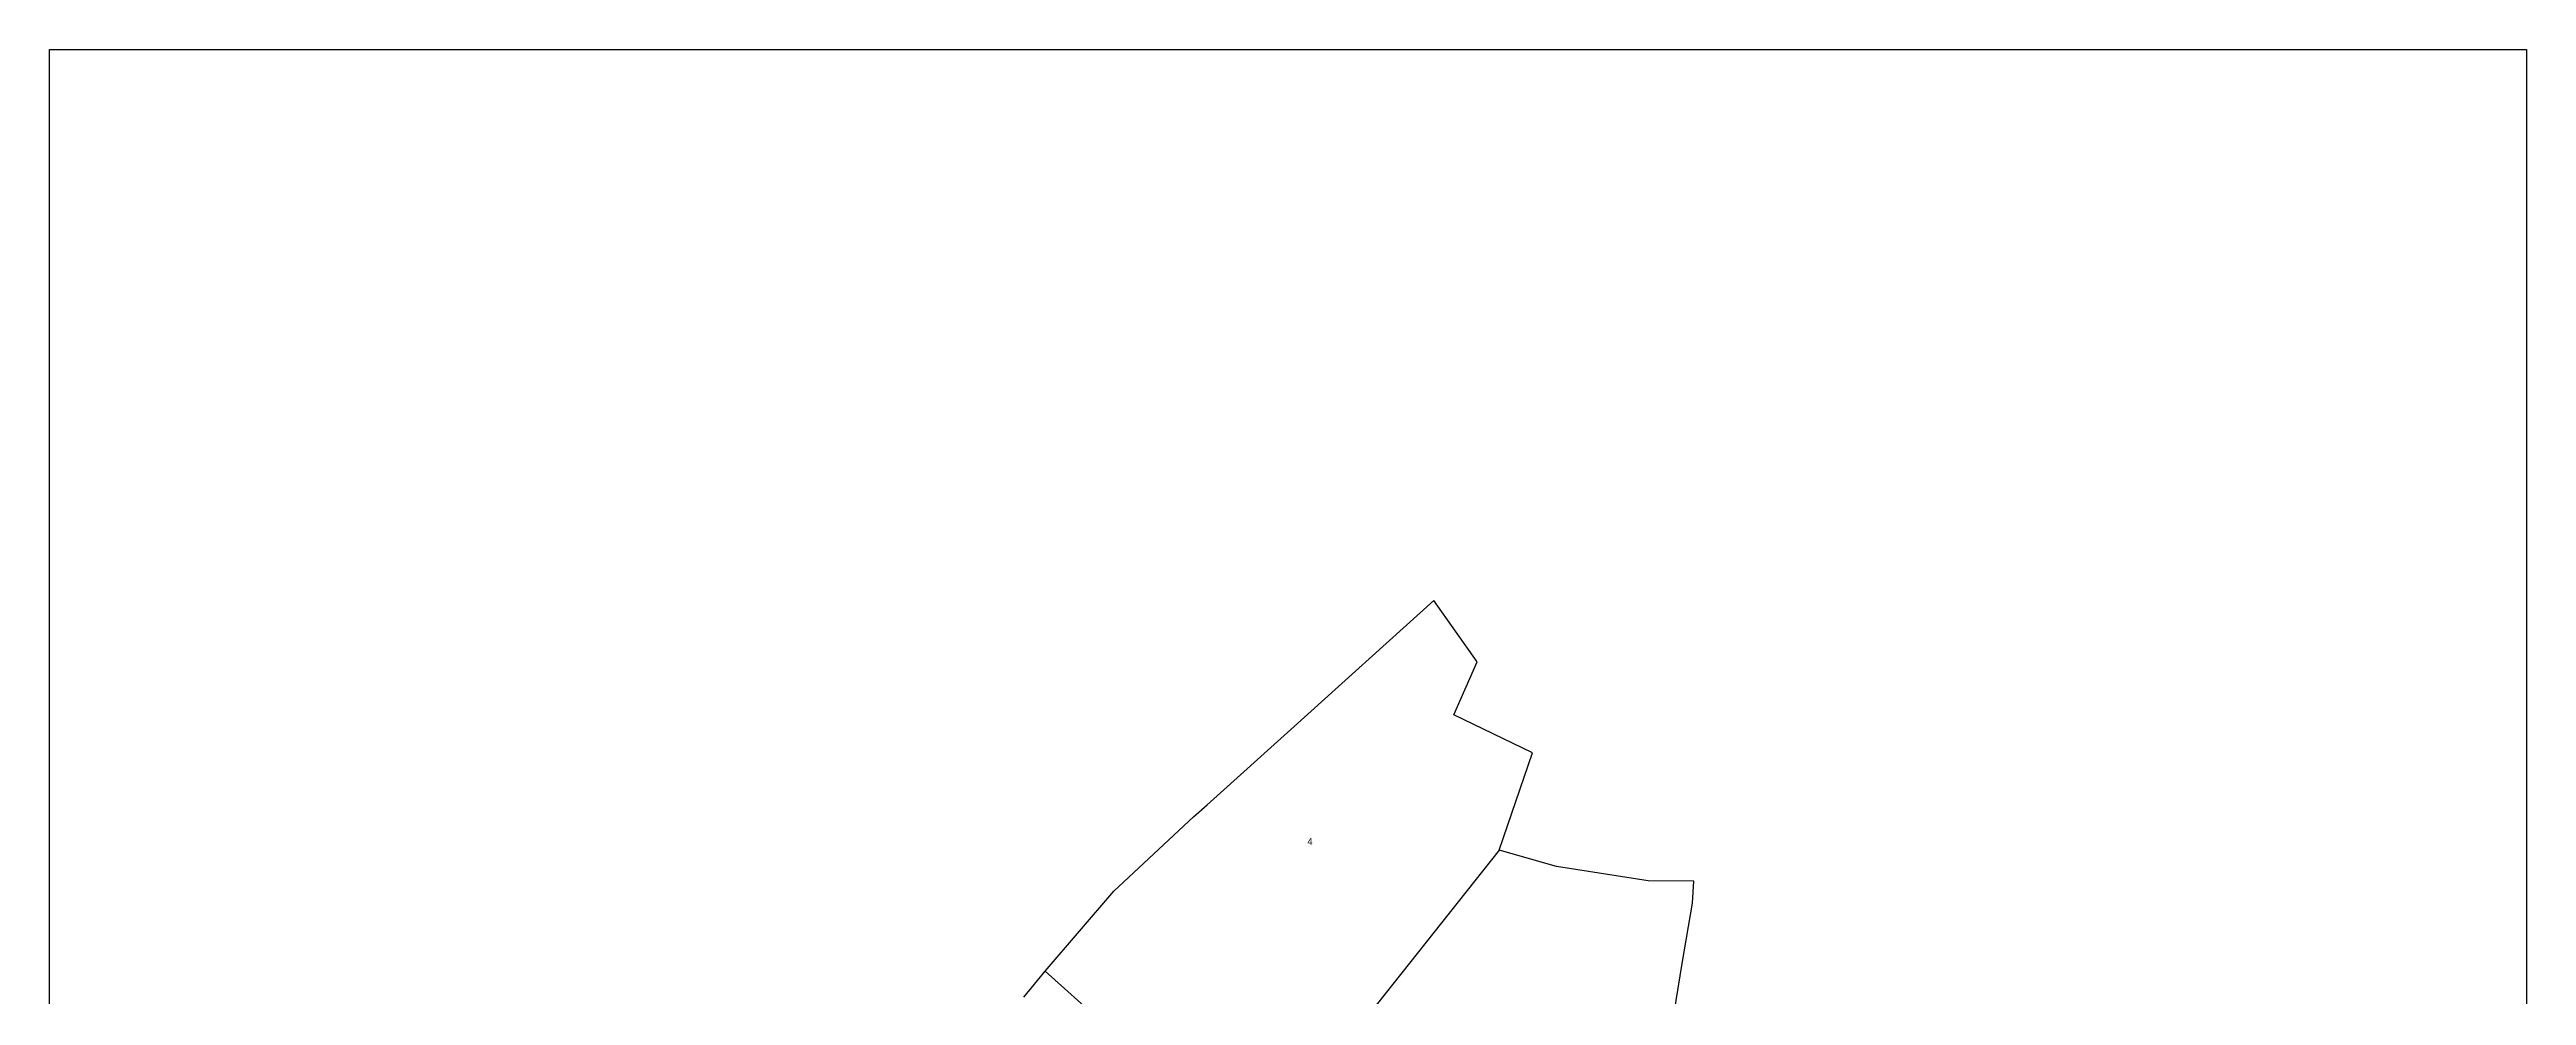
# Model space of a CAD drawing. Extents: x 148866 to 150624, y 179035 to 180807.
# Drawn here: x 148866 to 150624, y 180136 to 180807 of the extents above; entities that cross this region are included whole.
import ezdxf

# ---------------------------------------------------------------- set-up
doc = ezdxf.new("R2010")
doc.units = 0
doc.header["$MEASUREMENT"] = 0
for name, color, linetype in [('BORDER-B', 3, 'CONTINUOUS'), ('IMAGE', 7, 'CONTINUOUS'), ('NO', 1, 'CONTINUOUS'), ('PARCEL', 6, 'CONTINUOUS')]:
    doc.layers.add(name, color=color, linetype=linetype)
picture_1 = doc.add_image_def('image1.tif', size_in_pixel=(8274, 8342))

msp = doc.modelspace()

# ---------------------------------------------------------------- linework, layer by layer
at = {"layer": 'BORDER-B'}
for points in [[(149557.6, 180135.1), (149572.9, 180153.6), (149621.5, 180210.5), (149678.1, 180263.1), (149687.7, 180271.7), (149749.4, 180327.2), (149848.5, 180416.5)], [(150017.6, 180115.4), (150024.9, 180159), (150032.2, 180201.9), (150033, 180217.4), (150000.6, 180217.7), (149935.6, 180227.9), (149894.9, 180239.4), (149918.5, 180308.4), (149862.8, 180335.4), (149879.3, 180373), (149848.5, 180416.5)]]:
    msp.add_lwpolyline(points, dxfattribs=at)
at = {"layer": 'PARCEL'}
msp.add_lwpolyline([(149894.9, 180239.4), (149784.9, 180100.9), (149726.5, 180104), (149673, 180103.5), (149611.8, 180118.7), (149572.9, 180153.6)], dxfattribs=at)

# ---------------------------------------------------------------- texts
at = {"layer": 'NO'}
msp.add_text('4', height=5, dxfattribs=at).set_placement((149758.9, 180243.2))

# ---------------------------------------------------------------- pictures from other files: only their frames are drawn
at = {"layer": 'IMAGE'}
image = msp.add_image(picture_1, insert=(148866.4, 179035.5), size_in_units=(1757.4, 1771.9), dxfattribs=at)
image.dxf.flags = 15

doc.saveas('drawing.dxf')
